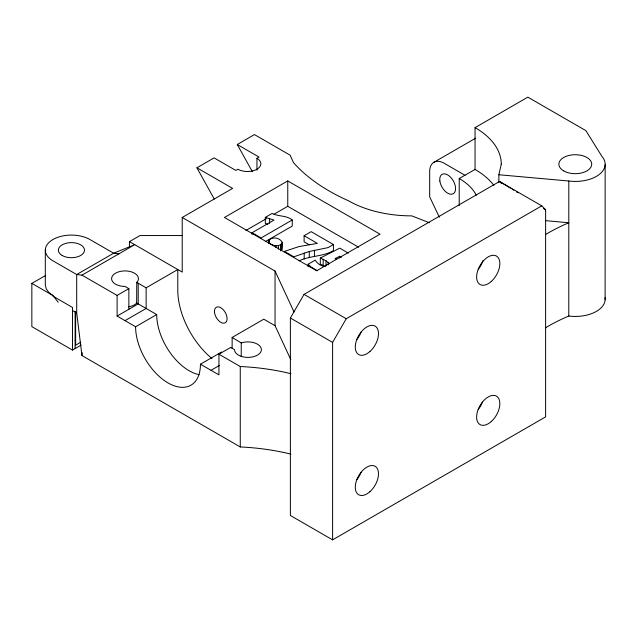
<?xml version="1.0" encoding="UTF-8"?>
<svg xmlns="http://www.w3.org/2000/svg" width="637" height="637" viewBox="0 0 637 637"><rect width="100%" height="100%" fill="white"/><g stroke="black" fill="none" stroke-linecap="round" stroke-linejoin="round"><path stroke-width="0.96" d="M129.454 247.594L129.462 241.638L140.013 235.547L182.222 235.547M429.33 222.719L411.741 215.871A89.538 51.693 0 0 1 348.423 200.727L347.022 200.122A194.611 112.2 0.1 0 1 293.538 162.682L290.122 155.181L254.442 134.582L237.267 144.511L259.028 157.06L256.942 158.271A13.433 7.755 0 0 1 256.942 169.235A13.433 7.755 0 0 1 237.943 169.235L235.857 170.437L214.088 157.88L196.921 167.802L232.609 188.393L182.23 217.472L182.222 272.095L129.462 241.638M290.775 359.587L275.041 325.682L275.049 271.059L182.23 217.472M493.882 185.423A89.538 51.693 0 0 0 475.051 169.434L475.051 127.647L527.81 97.142L585.873 130.633L601.909 156.368A29.843 17.231 0 0 1 598.899 174.753A29.843 17.231 0 0 1 568.809 181.012L568.785 316.024A181.999 105.081 0 0 0 545.407 327.864M605.126 299.748L605.15 164.736M290.886 454.117A162.204 93.631 0 0 0 240.26 446.951L81.974 355.565L82.165 352.627M280.495 250.851L281.841 249.672L282.135 242.203C279.93 237.736 272.588 236.446 269.077 240.101L268.734 243.246M281.841 249.672L282.135 242.203M498.867 182.524L498.867 174.745L501.271 164.203M290.384 318.022L304.04 294.374L499.567 181.481L541.776 205.855L545.622 209.724L545.622 416.869L332.594 539.857L290.384 515.492L290.384 318.022L332.594 342.387L332.594 539.857M332.594 342.387L346.249 318.739L541.776 205.855M128.499 306.819A13.433 7.755 0 0 0 136.652 303.204L136.756 282.406L137.998 280.678A13.433 7.755 0 0 0 127.352 271.036A13.433 7.755 0 0 0 111.642 277.995A13.433 7.755 0 0 0 125.019 286.427L128.857 288.641L128.857 309.295M268.734 241.503L269.395 242.96C272.612 246.041 278.536 247.029 281.841 243.581M81.106 345.103L72.475 350.079L31.85 326.63L31.85 283.369L45.673 275.463M81.974 355.565L76.695 312.918L76.695 274.539L81.974 275.144L134.733 244.68L113.633 253.215L76.695 274.539L52.959 260.828A26.117 15.081 0 0 1 52.959 239.504A26.117 15.081 0 0 1 89.889 239.504L113.633 253.215L118.904 253.821M287.757 180.932L224.439 217.472L316.7 270.749L380.01 234.169L287.757 180.932L287.757 206.3L358.663 247.228M81.974 275.144L117.104 295.425L128.857 288.641M267.882 224.471L265.318 223.452L265.318 217.36L272.11 213.435C278.576 216.739 286.491 215.234 292.264 219.972L292.264 226.063L265.342 241.606M136.756 282.406L146.128 287.813L177.787 269.539L177.787 290.193A60.81 35.107 60 0 0 211.97 358.527M245.834 230.498L266.37 218.65M274.069 214.199L287.757 206.3M252.085 234.456L252.085 232.72L273.998 220.068L265.318 217.36M117.104 295.425L117.104 316.079L138.213 303.897L138.213 283.242M75.118 340.636L75.644 340.333M292.264 219.972L261.13 237.935L252.085 232.72M80.74 342.26L75.644 345.206L75.644 311.62M125.019 320.65L146.128 308.467L146.128 287.813M117.104 316.079L135.593 326.757L156.702 314.574A45.856 26.475 60 0 0 199.15 374.691M309.072 244.696L304.104 241.829L304.104 235.73L311.159 231.661L333.43 244.52L333.43 250.612C323.078 256.743 310.028 255.636 299.072 260.836M433.94 162.276L475.568 138.237M333.43 244.52L328.079 247.61L309.279 251.48L293.832 256.815L284.428 251.384L298.849 246.623L317.353 243.382L304.104 235.73M308.141 266.831L308.141 264.22L315.188 260.151C317.274 263.447 320.722 265.947 324.607 266.569M232.131 348.288L232.131 337.467L263.782 319.193L275.041 325.682M135.593 326.757A45.856 26.475 60 0 0 168.025 382.925A45.856 26.475 60 0 0 200.448 364.197L221.557 352.014M200.448 364.197L218.937 374.875L218.937 354.22L230.69 347.436L234.527 349.649A13.433 7.755 0 0 0 250.293 357.285A13.433 7.755 0 0 0 260.581 346.998A13.433 7.755 0 0 0 241.24 342.937L232.131 337.467M211.022 370.304L219.462 365.431M459.221 205.592L459.221 178.519L475.051 169.434M325.292 266.449L320.307 264.148L320.307 258.057L339.736 248.159L348.335 253.128M341.392 257.26L339.696 256.281L335.126 258.566L336.758 259.41M498.867 174.745L568.809 181.012M545.36 220.625L568.785 222.775A181.999 105.081 0 0 0 545.407 234.615M320.307 258.057L326.001 260.724L329.329 263.622M317.322 270.757L310.975 266.911L308.141 264.22M465.058 175.318L444.849 163.653A20.631 11.912 60 0 0 429.672 172.412L429.672 196.857L439.363 217.201M304.04 294.374L346.249 318.739M136.756 303.061L156.702 314.574M218.937 354.22L240.26 366.522A162.204 93.631 0 0 1 290.886 373.688M31.85 283.369L52.959 295.552L58.23 302.257M52.959 296.165L72.475 307.432L72.475 350.079M72.475 310.482L76.695 312.918M510.452 188.162L499.567 181.481L501.486 183.416M512.124 189.189L513.804 190.216M516.312 191.753L517.985 192.78M52.959 295.552L48.802 292.431L46.198 288.792L45.307 284.89L45.307 250.166M237.267 144.511L252.403 171.767M196.921 167.802L214.279 199.062M275.049 271.059L294.087 312.074M339.696 256.281L339.696 258.017M328.222 262.253L328.222 264.865M326.001 260.724L326.001 265.947M323.182 259.259L323.182 265.35M314.439 250.182L314.439 256.273M309.279 251.48L309.279 257.571M304.191 252.977L304.191 259.076M280.495 244.751L280.495 249.975M278.409 245.563L278.409 249.051M276.02 245.771L276.02 247.514M269.594 219.056L269.594 223.404M269.077 240.101L269.077 242.713M256.942 158.271L256.942 170.198M241.24 342.937L241.24 356.704M240.26 366.522L240.26 446.951M75.118 311.931L75.118 348.558M605.015 297.59A29.843 17.231 0 0 1 568.785 316.024M475.051 127.623A89.538 51.693 0 0 1 501.279 164.179M459.221 178.519A67.156 38.769 0 0 1 476.221 195.121M361.115 332.092A16.419 9.475 -60 0 1 356.863 339.449M483.013 260.461A16.419 9.475 -60 0 1 478.212 269.387M482.464 402.106A16.419 9.475 -60 0 1 478.212 409.464M361.115 472.272A16.419 9.475 -60 0 1 356.863 479.629M545.622 209.724L543.902 208.729L545.622 209.724M563.689 170.907A16.419 9.475 0 0 0 591.152 166.655A16.419 9.475 0 0 0 571.047 155.046A16.419 9.475 0 0 0 563.689 170.907M439.856 181.051A11.195 6.466 60 0 0 452.708 193.982A11.195 6.466 60 0 0 450.423 177.062A11.195 6.466 60 0 0 439.856 181.051M62.187 255.493A13.058 7.54 0 0 0 84.036 252.117A13.058 7.54 0 0 0 68.04 242.88A13.058 7.54 0 0 0 62.187 255.493M214.542 312.632A8.958 5.168 60 0 0 224.821 322.983A8.958 5.168 60 0 0 222.99 309.439A8.958 5.168 60 0 0 214.542 312.632M369.89 351.544A16.419 9.475 -60 0 0 375.097 326.112A16.419 9.475 -60 0 0 355.677 343.335A16.419 9.475 -60 0 0 369.89 351.544M491.246 281.482A16.419 9.475 -60 0 0 496.446 256.05A16.419 9.475 -60 0 0 477.025 273.273A16.419 9.475 -60 0 0 491.246 281.482M491.246 421.559A16.419 9.475 -60 0 0 496.446 396.134A16.419 9.475 -60 0 0 477.025 413.349A16.419 9.475 -60 0 0 491.246 421.559M369.89 491.724A16.419 9.475 -60 0 0 375.097 466.3A16.419 9.475 -60 0 0 355.677 483.515A16.419 9.475 -60 0 0 369.89 491.724"/></g></svg>
